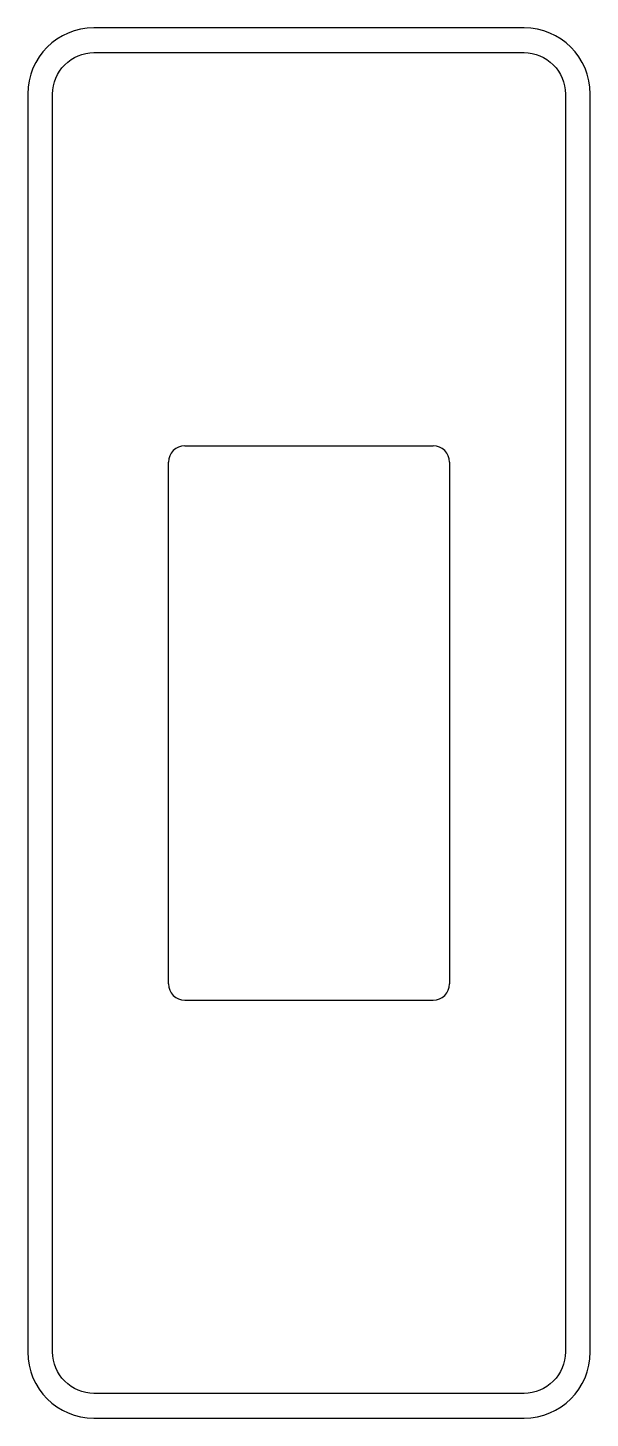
# Model space of a CAD drawing. Header units: millimetres. Extents: x 0 to 17, y 0 to 42.
import ezdxf

# ---------------------------------------------------------------- set-up
doc = ezdxf.new("R2010")
doc.units = ezdxf.units.MM
doc.layers.get('0').update_dxf_attribs({"linetype": 'CONTINUOUS'})

msp = doc.modelspace()

# ---------------------------------------------------------------- linework, layer by layer
for p, q in [((15, 42), (2, 42)), ((0, 40), (0, 2)), ((17, 2), (17, 40)), ((4.75, 29.375), (12.25, 29.375)), ((4.25, 13.125), (4.25, 28.875)), ((12.75, 28.875), (12.75, 13.125)), ((4.75, 12.625), (12.25, 12.625)), ((2, 0), (15, 0))]:
    msp.add_line(p, q)
msp.add_lwpolyline([(15, 0.75), (2, 0.75, -0.414214), (0.75, 2), (0.75, 40, -0.414214), (2, 41.25), (15, 41.25, -0.414214), (16.25, 40), (16.25, 2, -0.414214)], format="xyb", close=True)
for centre, radius, start, end in [((2, 40), 2, 90, 180), ((15, 40), 2, 0, 90), ((4.75, 28.875), 0.5, 90, 180), ((12.25, 28.875), 0.5, 0, 90), ((4.75, 13.125), 0.5, 180, 270), ((12.25, 13.125), 0.5, -90, 0), ((2, 2), 2, 180, 270), ((15, 2), 2, -90, 0)]:
    msp.add_arc(centre, radius, start, end)

doc.saveas('drawing.dxf')
